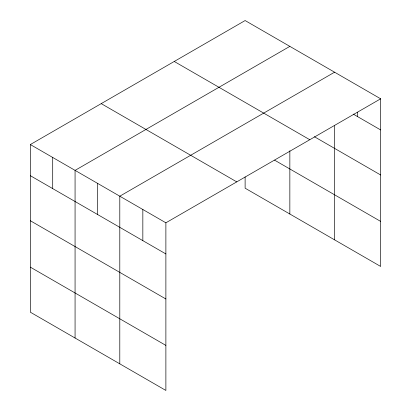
<?xml version="1.0" encoding="UTF-8"?>
<svg xmlns="http://www.w3.org/2000/svg" width="411" height="411" viewBox="0 0 411 411"><rect width="100%" height="100%" fill="white"/><g stroke="black" fill="none" stroke-linecap="round" stroke-linejoin="round"><path stroke-width="0.62" d="M30.342 144.549L165.88 222.803L165.88 390.45L30.342 312.196L30.342 144.549L245.12 20.55L380.658 98.804L380.658 266.451L245.12 188.197L245.12 176.935M289.847 46.371L75.069 170.375L75.069 338.022M334.575 72.197L119.796 196.196L119.796 363.843M165.88 222.803L380.658 98.804M353.229 114.104L380.658 129.938M314.394 136.729L380.658 174.988M174.243 61.47L309.781 139.725M274.574 160.156L380.658 221.401M101.219 103.629L236.757 181.883M30.342 175.687L165.88 253.941M30.342 220.738L165.88 298.987M30.342 267.15L165.88 345.399M357.616 112.188L357.616 116.637M334.575 125.858L334.575 239.844M289.847 150.78L289.847 214.018M142.838 209.502L142.838 240.635M97.433 183.285L97.433 214.424M52.706 157.464L52.706 188.598"/></g></svg>
